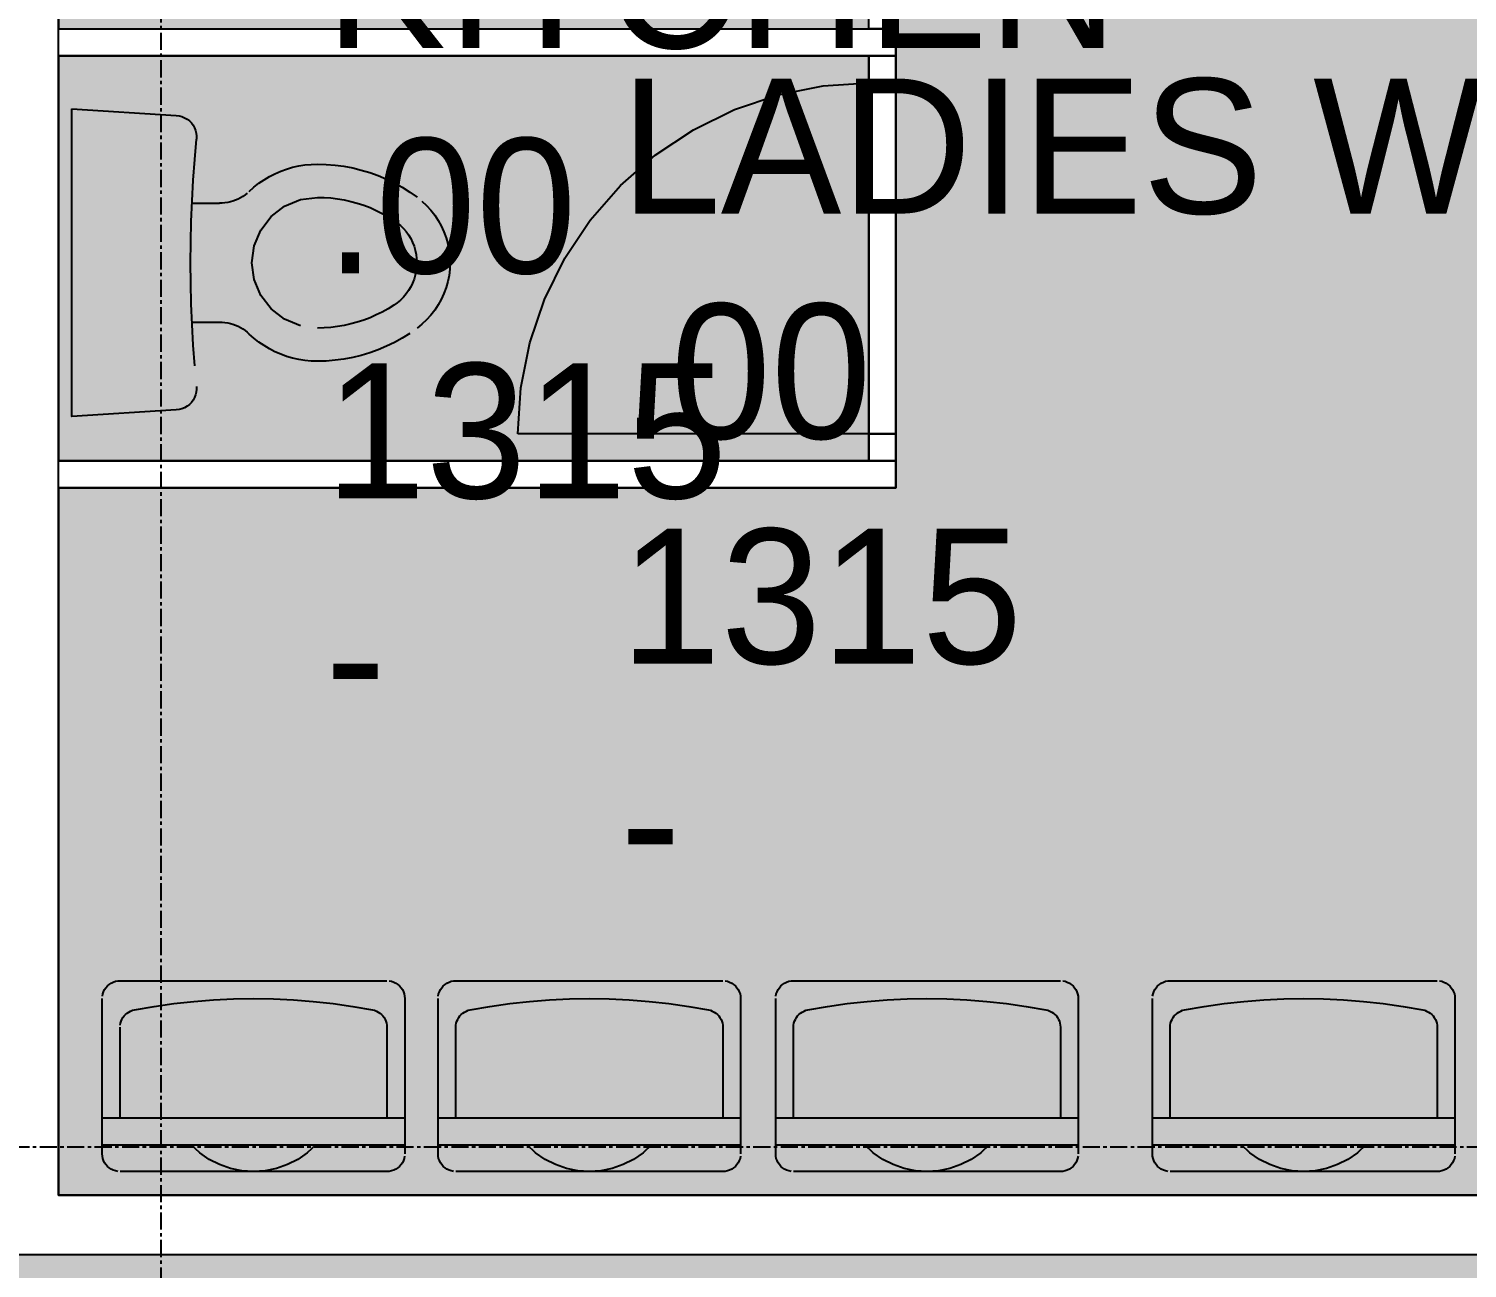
# Model space of a CAD drawing. Header units: millimetres. Extents: x -67062 to 59842, y -55557 to 30708.
# Drawn here: x -55957 to -53295, y 3933 to 6228 of the extents above; entities that cross this region are included whole.
import ezdxf

# ---------------------------------------------------------------- set-up
doc = ezdxf.new("R2010")
doc.units = ezdxf.units.MM
doc.header["$MEASUREMENT"] = 0
doc.linetypes.add('PCENTRE', pattern=[50.8, 31.75, -6.35, 6.35, -6.35])
doc.linetypes.add('PCENTRE2', pattern=[28.575, 19.05, -3.175, 3.175, -3.175])
for name, color, linetype in [('Boundaries_and_building_grids', 140, 'PCENTRE2'), ('BRICK_WALLS_P4', 1, 'CONTINUOUS'), ('DR', 8, 'CONTINUOUS'), ('GROS$', 1, 'CONTINUOUS'), ('HL-TMP', 7, 'CONTINUOUS'), ('RM$', 5, 'CONTINUOUS'), ('RM$TXT', 5, 'CONTINUOUS'), ('SHOPFITTING', 4, 'CONTINUOUS'), ('WA', 6, 'CONTINUOUS')]:
    doc.layers.add(name, color=color, linetype=linetype)

msp = doc.modelspace()

# ---------------------------------------------------------------- hatches: boundary and pattern name
at = {"layer": 'HL-TMP', "linetype": 'Continuous', "true_color": 0x666666}
h = msp.add_hatch(color=251, dxfattribs=at)
h.paths.add_polyline_path([(-16822.3, -34091.9), (-19602.3, -34091.9), (-19602.3, -34881.9), (-19602.3, -40091.9), (-17412.3, -40091.9), (-16822.3, -40091.9), (-16822.3, -38881.9)], flags=0)
h.paths.add_polyline_path([(14587.7, 6340.9), (14422, 6740.9), (13620.6, 7542.4), (13220.6, 7708.1), (8854.9, 7708.1), (8454.9, 7542.4), (7653.4, 6740.9), (7487.7, 6340.9), (7487.7, 4358.1), (14587.7, 4358.1)], flags=0)
h.paths.add_polyline_path([(-43912.3, 6340.9), (-44078, 6740.9), (-44879.4, 7542.4), (-45279.4, 7708.1), (-49645.1, 7708.1), (-50045.1, 7542.4), (-50846.6, 6740.9), (-51012.3, 6340.9), (-51012.3, 4358.1), (-43912.3, 4358.1)], flags=0)
h.paths.add_polyline_path([(-43912.3, -27541.9), (-51012.3, -27541.9), (-51012.3, -29524.8), (-50846.6, -29924.8), (-50045.1, -30726.3), (-49645.1, -30891.9), (-45279.4, -30891.9), (-44879.4, -30726.3), (-44078, -29924.8), (-43912.3, -29524.8)], flags=0)
h.paths.add_polyline_path([(14587.7, -27541.9), (7487.7, -27541.9), (7487.7, -29524.8), (7653.4, -29924.8), (8454.9, -30726.3), (8854.9, -30891.9), (13220.6, -30891.9), (13620.6, -30726.3), (14422, -29924.8), (14587.7, -29524.8)], flags=0)
h.paths.add_polyline_path([(-10822.3, -34091.9), (-13982.3, -34091.9), (-13982.3, -39981.9), (-12402.3, -39981.9), (-10822.3, -39981.9)], flags=0)
h.paths.add_polyline_path([(23487.7, 4343.1), (23487.7, 7343.1), (23487.7, 10343.1), (23487.7, 13343.1), (23487.7, 16343.1), (23487.7, 19343.1), (23487.7, 22343.1), (23487.7, 25343.1), (23487.7, 28103.1), (20987.7, 28103.1), (20987.7, 26143.1), (20987.7, 23143.1), (20987.7, 20143.1), (20987.7, 17143.1), (20987.7, 14143.1), (20987.7, 12736), (20987.7, 11330.6), (20987.7, 9928.1), (20987.7, 6810.6), (20987.7, 5308.1), (20987.7, 3958.1), (20182.7, 3958.1), (16312.7, 3958.1), (16312.7, 2933.1), (16312.7, 308.1), (20927.7, 308.1), (20927.7, -91.9), (21390.7, -91.9), (22990.7, -91.9), (23487.7, -91.9), (23487.7, 1343.1)], flags=0)
h.paths.add_polyline_path([(21037.7, -201.9), (21037.7, -24396.9), (16587.7, -24396.9), (16587.7, -24541.9), (14812.7, -24541.9), (14812.7, -27141.9), (16587.7, -27141.9), (16587.7, -27286.9), (20777.7, -27286.9), (20777.7, -37877.3), (23787.7, -37877.3), (23787.7, -3396.9), (23487.7, -3396.9), (23487.7, -201.9)], flags=0)
h.paths.add_polyline_path([(-1767.3, -24541.9), (-1767.3, -27141.9), (7262.7, -27141.9), (7262.7, -24541.9)], flags=0)
h.paths.add_polyline_path([(-1512.3, -27251.9), (57.7, -27251.9), (57.7, -32366.9), (-1512.3, -32366.9)], flags=0)
h.paths.add_polyline_path([(-10602.3, -33981.9), (-10602.3, -40201.9), (-9322.3, -40201.9), (-9322.3, -33981.9)], flags=0)
h.paths.add_polyline_path([(-34912.3, -32366.9), (-34912.3, -33981.9), (57.7, -33981.9), (57.7, -32366.9)], flags=0)
h.paths.add_polyline_path([(57.7, -38326.9), (57.7, -34091.9), (-1512.3, -34091.9), (-1512.3, -40201.9), (-1657.3, -40201.9), (-1657.3, -41751.9), (-1657.3, -42286.9), (-1049.8, -42286.9), (57.7, -42286.9), (57.7, -42126.9), (57.7, -39126.9)], flags=0)
h.paths.add_polyline_path([(-1767.3, -40201.9), (-2902.7, -40201.9), (-8302.3, -40201.9), (-9212.3, -40201.9), (-9212.3, -41751.9), (-9212.3, -41801.9), (-7197.3, -41801.9), (-4197.3, -41801.9), (-1767.3, -41801.9), (-1767.3, -41751.9)], flags=0)
h.paths.add_polyline_path([(-37712, -40201.9), (-37712, -41801.9), (-9322.3, -41801.9), (-9322.3, -40201.9), (-14202.3, -40201.9), (-14202.3, -39601.9), (-16602.3, -39601.9), (-16602.3, -40201.9), (-19822.3, -40201.9), (-19822.3, -39601.9), (-22222.3, -39601.9), (-22222.3, -40201.9)], flags=0)
h.paths.add_polyline_path([(-36512.3, -27251.9), (-36512.3, -40201.9), (-34912.3, -40201.9), (-34912.3, -27251.9)], flags=0)
h.paths.add_polyline_path([(-31602.3, -33981.9), (-30322.3, -33981.9), (-30322.3, -40201.9), (-31602.3, -40201.9)], flags=0)
h.paths.add_polyline_path([(-43687.3, -24541.9), (-43687.3, -27141.9), (-34712.3, -27141.9), (-34712.3, -24541.9)], flags=0)
h.paths.add_polyline_path([(-59962.3, 14603.1), (-59962.3, -37877.3), (-57462.3, -37877.3), (-57462.3, -27141.9), (-51237.3, -27141.9), (-51237.3, -24541.9), (-57462.3, -24541.9), (-57462.3, -141.9), (-57352.3, -141.9), (-57352.3, 308.1), (-52737.3, 308.1), (-52737.3, 3958.1), (-57462.3, 3958.1), (-57462.3, 14603.1)], flags=0)
h.paths.add_polyline_path([(-57412.3, 25343.1), (-57412.3, 28103.1), (-60012.3, 28103.1), (-60012.3, 25343.1), (-60012.3, 23143.1), (-60012.3, 20143.1), (-60012.3, 19213.1), (-59962.3, 19213.1), (-59962.3, 17143.1), (-59962.3, 14713.1), (-57462.3, 14713.1), (-57462.3, 16213.1), (-57412.3, 16213.1), (-57412.3, 16343.1), (-57412.3, 19343.1), (-57412.3, 22343.1)], flags=0)
h.paths.add_polyline_path([(-43687.3, 3958.1), (-43687.3, -141.9), (-42412.3, -141.9), (-42412.3, 1158.1), (-34712.3, 1158.1), (-34712.3, -141.9), (-31912.3, -141.9), (-31912.3, 8.1), (-31512.3, 8.1), (-31512.3, -91.9), (-31291.6, -91.9), (-31079.4, -429.1), (-29345.1, -429.1), (-29133, -91.9), (-28912.3, -91.9), (-28912.3, 58.1), (-28512.3, 58.1), (-28512.3, -91.9), (-28291.6, -91.9), (-28079.4, -429.1), (-26345.1, -429.1), (-26133, -91.9), (-25912.3, -91.9), (-25912.3, 58.1), (-25512.3, 58.1), (-25512.3, -91.9), (-25291.6, -91.9), (-25079.4, -429.1), (-23345.1, -429.1), (-23133, -91.9), (-22912.3, -91.9), (-22912.3, 58.1), (-22512.3, 58.1), (-22512.3, -91.9), (-22291.6, -91.9), (-22079.4, -429.1), (-20345.1, -429.1), (-20133, -91.9), (-19912.3, -91.9), (-19912.3, 58.1), (-19512.3, 58.1), (-19512.3, -91.9), (-19291.6, -91.9), (-19079.4, -429.1), (-17345.1, -429.1), (-17133, -91.9), (-16912.3, -91.9), (-16912.3, 58.1), (-16512.3, 58.1), (-16512.3, -91.9), (-16291.6, -91.9), (-16079.4, -429.1), (-14345.1, -429.1), (-14133, -91.9), (-13912.3, -91.9), (-13912.3, 58.1), (-13512.3, 58.1), (-13512.3, -91.9), (-13291.6, -91.9), (-13079.4, -429.1), (-11345.1, -429.1), (-11133, -91.9), (-10912.3, -91.9), (-10912.3, 58.1), (-10512.3, 58.1), (-10512.3, -91.9), (-10291.6, -91.9), (-10079.4, -429.1), (-8345.1, -429.1), (-8133, -91.9), (-7912.3, -91.9), (-7912.3, 58.1), (-7512.3, 58.1), (-7512.3, -91.9), (-7291.6, -91.9), (-7079.4, -429.1), (-5345.1, -429.1), (-5133, -91.9), (-4912.3, -91.9), (-4912.3, 8.1), (-1767.3, 8.1), (-1767.3, 1158.1), (5987.7, 1158.1), (5987.7, -141.9), (7262.7, -141.9), (7262.7, 3958.1)], flags=0)
h.paths.add_polyline_path([(-32062.3, -141.9), (-34712.3, -141.9), (-34712.3, -27141.9), (-31787.3, -27141.9), (-31787.3, -26921.2), (-31575.2, -26709.1), (-31575.2, -24974.8), (-31787.3, -24762.7), (-31787.3, -24541.9), (-32312.3, -24541.9), (-32312.3, -24141.9), (-31787.3, -24141.9), (-31787.3, -23921.2), (-31575.2, -23709.1), (-31575.2, -21974.8), (-31787.3, -21762.7), (-31787.3, -21541.9), (-32312.3, -21541.9), (-32312.3, -21141.9), (-31787.3, -21141.9), (-31787.3, -20921.2), (-31575.2, -20709.1), (-31575.2, -18974.8), (-31787.3, -18762.7), (-31787.3, -18541.9), (-32312.3, -18541.9), (-32312.3, -18141.9), (-31787.3, -18141.9), (-31787.3, -17921.2), (-31575.2, -17709.1), (-31575.2, -15974.8), (-31787.3, -15762.7), (-31787.3, -15541.9), (-32312.3, -15541.9), (-32312.3, -15141.9), (-31787.3, -15141.9), (-31787.3, -14921.2), (-31575.2, -14709.1), (-31575.2, -12974.8), (-31787.3, -12762.7), (-31787.3, -12541.9), (-32312.3, -12541.9), (-32312.3, -12141.9), (-31787.3, -12141.9), (-31787.3, -11921.2), (-31575.2, -11709.1), (-31575.2, -9974.8), (-31787.3, -9762.7), (-31787.3, -9541.9), (-32312.3, -9541.9), (-32312.3, -9141.9), (-31787.3, -9141.9), (-31787.3, -8921.2), (-31575.2, -8709.1), (-31575.2, -6974.8), (-31787.3, -6762.7), (-31787.3, -6541.9), (-32312.3, -6541.9), (-32312.3, -6141.9), (-31787.3, -6141.9), (-31787.3, -5921.2), (-31575.2, -5709.1), (-31575.2, -3974.8), (-31787.3, -3762.7), (-31787.3, -3541.9), (-32312.3, -3541.9), (-32312.3, -3141.9), (-31787.3, -3141.9), (-31787.3, -2921.2), (-31575.2, -2709.1), (-31575.2, -974.8), (-31787.3, -762.7), (-31787.3, -541.9), (-32062.3, -541.9)], flags=0)
h.paths.add_polyline_path([(-4637.3, -27141.9), (-1767.3, -27141.9), (-1767.3, 8.1), (-4512.3, 8.1), (-4512.3, -141.9), (-4362.3, -141.9), (-4362.3, -541.9), (-4637.3, -541.9), (-4637.3, -762.7), (-4849.4, -974.8), (-4849.4, -2709.1), (-4637.3, -2921.2), (-4637.3, -3141.9), (-4312.3, -3141.9), (-4312.3, -3541.9), (-4637.3, -3541.9), (-4637.3, -3762.7), (-4849.4, -3974.8), (-4849.4, -5709.1), (-4637.3, -5921.2), (-4637.3, -6141.9), (-4312.3, -6141.9), (-4312.3, -6541.9), (-4637.3, -6541.9), (-4637.3, -6762.7), (-4849.4, -6974.8), (-4849.4, -8709.1), (-4637.3, -8921.2), (-4637.3, -9141.9), (-4312.3, -9141.9), (-4312.3, -9541.9), (-4637.3, -9541.9), (-4637.3, -9762.7), (-4849.4, -9974.8), (-4849.4, -11709.1), (-4637.3, -11921.2), (-4637.3, -12141.9), (-4312.3, -12141.9), (-4312.3, -12541.9), (-4637.3, -12541.9), (-4637.3, -12762.7), (-4849.4, -12974.8), (-4849.4, -14709.1), (-4637.3, -14921.2), (-4637.3, -15141.9), (-4312.3, -15141.9), (-4312.3, -15541.9), (-4637.3, -15541.9), (-4637.3, -15762.7), (-4849.4, -15974.8), (-4849.4, -17709.1), (-4637.3, -17921.2), (-4637.3, -18141.9), (-4312.3, -18141.9), (-4312.3, -18541.9), (-4637.3, -18541.9), (-4637.3, -18762.7), (-4849.4, -18974.8), (-4849.4, -20709.1), (-4637.3, -20921.2), (-4637.3, -21141.9), (-4312.3, -21141.9), (-4312.3, -21541.9), (-4637.3, -21541.9), (-4637.3, -21762.7), (-4849.4, -21974.8), (-4849.4, -23709.1), (-4637.3, -23921.2), (-4637.3, -24141.9), (-4312.3, -24141.9), (-4312.3, -24541.9), (-4637.3, -24541.9), (-4637.3, -24762.7), (-4849.4, -24974.8), (-4849.4, -26709.1), (-4637.3, -26921.2)], flags=0)
h.paths.add_polyline_path([(32.7, 3958.1), (1032.7, 3958.1), (1032.7, 5658.1), (1232.7, 5658.1), (1232.7, 12958.1), (32.7, 12958.1)], flags=0)
at = {"layer": 'HL-TMP', "linetype": 'Continuous', "true_color": 0x33ffff}
h = msp.add_hatch(color=4, dxfattribs=at)
h.paths.add_polyline_path([(-28512.3, -34201.9), (-28512.3, -37091.9), (-26962.3, -37091.9), (-26962.3, -37251.9), (-27012.3, -37251.9), (-27012.3, -37201.9), (-28512.3, -37201.9), (-28512.3, -38095.3), (-27012.3, -38095.3), (-27012.3, -37251.9), (-26962.3, -37251.9), (-26962.3, -38216.9), (-27012.3, -38216.9), (-27012.3, -38145.3), (-28512.3, -38145.3), (-28512.3, -39038.6), (-27012.3, -39038.6), (-27012.3, -38216.9), (-26962.3, -38216.9), (-26962.3, -39210.3), (-27012.3, -39210.3), (-27012.3, -39088.6), (-28512.3, -39088.6), (-28512.3, -39981.9), (-27012.3, -39981.9), (-27012.3, -39210.3), (-26962.3, -39210.3), (-26962.3, -39981.9), (-25822.3, -39981.9), (-25822.3, -35912.3), (-26925, -35912.3), (-26925, -35116.1), (-26815, -35116.1), (-26815, -35802.3), (-25822.3, -35802.3), (-25822.3, -34201.9)], flags=0)
h.paths.add_polyline_path([(20877.7, 11603.1), (16587.7, 11603.1), (16587.7, 11458.1), (16387.7, 11458.1), (16387.7, 8858.1), (16587.7, 8858.1), (16587.7, 8713.1), (17692.7, 8713.1), (17692.7, 10263.1), (17852.7, 10263.1), (17852.7, 10213.1), (17802.7, 10213.1), (17802.7, 8713.1), (18552.7, 8713.1), (18552.7, 10213.1), (17852.7, 10213.1), (17852.7, 10263.1), (18652.7, 10263.1), (18652.7, 10213.1), (18602.7, 10213.1), (18602.7, 8713.1), (19377.7, 8713.1), (19377.7, 10213.1), (18652.7, 10213.1), (18652.7, 10263.1), (19377.7, 10263.1), (19377.7, 10308.1), (20877.7, 10308.1)], flags=0)
h.paths.add_polyline_path([(-52522.3, 4578), (-52522.3, 4358.1), (-53012.3, 4358.1), (-53012.3, 4096.6), (-53012.3, 4068.1), (-55902.3, 4068.1), (-55902.3, 5378.1), (-54352.3, 5378.1), (-54352.3, 5478.1), (-54402.3, 5478.1), (-54402.3, 5428.1), (-55902.3, 5428.1), (-55902.3, 6178.1), (-54402.3, 6178.1), (-54402.3, 5478.1), (-54352.3, 5478.1), (-54352.3, 6278.1), (-54402.3, 6278.1), (-54402.3, 6228.1), (-55902.3, 6228.1), (-55902.3, 6978.1), (-54402.3, 6978.1), (-54402.3, 6278.1), (-54352.3, 6278.1), (-54352.3, 7078.1), (-54402.3, 7078.1), (-54402.3, 7028.1), (-55902.3, 7028.1), (-55902.3, 7778.1), (-54402.3, 7778.1), (-54402.3, 7078.1), (-54352.3, 7078.1), (-54352.3, 7878.1), (-54402.3, 7878.1), (-54402.3, 7828.1), (-55902.3, 7828.1), (-55902.3, 8603.1), (-54402.3, 8603.1), (-54402.3, 7878.1), (-54352.3, 7878.1), (-54352.3, 8603.1), (-53012.3, 8603.1), (-53012.3, 8458.1), (-52712.3, 8458.1), (-52712.3, 5858.1), (-53012.3, 5858.1), (-53012.3, 5458.1), (-52522.3, 5458.1)], flags=0)

# ---------------------------------------------------------------- linework, layer by layer
at = {"layer": 'Boundaries_and_building_grids', "color": 140, "linetype": 'PCENTRE', "lineweight": -3}
for p, q in [((-55712.3, -43391.9), (-55712.3, 30708.1)), ((-67062.3, 4158.1), (30637.7, 4158.1))]:
    msp.add_line(p, q, dxfattribs=at)
at = {"layer": 'BRICK_WALLS_P4', "linetype": 'Continuous'}
for p, q in [((-55902.3, 4068.1), (-55902.3, 8603.1)), ((-53012.3, 4068.1), (-55902.3, 4068.1)), ((-53012.3, 3958.1), (-56012.3, 3958.1))]:
    msp.add_line(p, q, dxfattribs=at)
at = {"layer": 'DR'}
for p, q in [((-54487.1, 6122.5), (-54402.3, 6128.1)), ((-54651, 6078.6), (-54570.5, 6105.9)), ((-54570.5, 6105.9), (-54487.1, 6122.5)), ((-54727.3, 6041), (-54651, 6078.6)), ((-54798, 5993.7), (-54727.3, 6041)), ((-54861.9, 5937.7), (-54798, 5993.7)), ((-54918, 5873.8), (-54861.9, 5937.7)), ((-54965.2, 5803.1), (-54918, 5873.8)), ((-55002.8, 5726.8), (-54965.2, 5803.1)), ((-55030.1, 5646.3), (-55002.8, 5726.8)), ((-55046.7, 5562.9), (-55030.1, 5646.3)), ((-55052.3, 5478.1), (-55046.7, 5562.9))]:
    msp.add_line(p, q, dxfattribs=at)
at = {"layer": 'DR', "linetype": 'Continuous'}
msp.add_line((-54402.3, 5478.1), (-55052.3, 5478.1), dxfattribs=at)
for points in [[(-54352.3, 6128.1), (-54352.3, 6178.1), (-54402.3, 6178.1), (-54402.3, 6128.1), (-54352.3, 6128.1)], [(-54352.3, 5428.1), (-54352.3, 5478.1), (-54402.3, 5478.1), (-54402.3, 5428.1), (-54352.3, 5428.1)]]:
    msp.add_lwpolyline(points, dxfattribs=at)
at = {"layer": 'GROS$', "linetype": 'Continuous', "flags": 128}
for points in [[(-54352.3, 8528.1), (-54352.3, 7028.1), (-54402.3, 7028.1), (-54402.3, 7778.1), (-55902.3, 7778.1), (-55902.3, 7028.1), (-54352.3, 7028.1), (-54352.3, 6228.1), (-54402.3, 6228.1), (-54402.3, 6978.1), (-55902.3, 6978.1), (-55902.3, 6228.1), (-54352.3, 6228.1), (-54352.3, 5428.1), (-54402.3, 5428.1), (-54402.3, 6178.1), (-55902.3, 6178.1), (-55902.3, 5428.1), (-54352.3, 5428.1), (-54352.3, 5378.1), (-55902.3, 5378.1), (-55902.3, 4068.1), (-53012.3, 4068.1)], [(-52737.3, 1333.1), (-52737.3, 3958.1), (-56012.3, 3958.1)]]:
    msp.add_lwpolyline(points, dxfattribs=at)
at = {"layer": 'RM$', "linetype": 'Continuous', "flags": 128}
msp.add_lwpolyline([(-59962.3, 14603.1), (-59962.3, -37877.3), (-57462.3, -37877.3), (-57462.3, -27141.9), (-51237.3, -27141.9), (-51237.3, -24541.9), (-57462.3, -24541.9), (-57462.3, -141.9), (-57352.3, -141.9), (-57352.3, 308.1), (-52737.3, 308.1), (-52737.3, 3958.1), (-57462.3, 3958.1), (-57462.3, 14603.1)], close=True, dxfattribs=at)
msp.add_lwpolyline([(-53012.3, 4068.1), (-55902.3, 4068.1), (-55902.3, 5378.1), (-54352.3, 5378.1), (-54352.3, 5478.1), (-54402.3, 5478.1), (-54402.3, 5428.1), (-55902.3, 5428.1), (-55902.3, 6178.1), (-54402.3, 6178.1), (-54402.3, 5478.1), (-54352.3, 5478.1), (-54352.3, 6278.1)], dxfattribs=at)
at = {"layer": 'SHOPFITTING', "linetype": 'Continuous'}
for p, q in [((-55877.7, 6079.9), (-55684.2, 6067.6)), ((-55655.2, 5904.9), (-55604.3, 5904.9)), ((-55655.2, 5684.9), (-55604.3, 5684.9)), ((-55788.4, 4465.4), (-55294.3, 4465.4)), ((-55166.8, 4465.4), (-54672.7, 4465.4)), ((-54542, 4465.4), (-54047.8, 4465.4)), ((-53844.7, 4465.4), (-53350.6, 4465.4)), ((-55821.4, 4145), (-55821.4, 4432.5)), ((-55261.4, 4432.5), (-55261.4, 4145)), ((-55199.8, 4145), (-55199.8, 4432.5)), ((-54639.8, 4432.5), (-54639.8, 4145)), ((-54574.9, 4145), (-54574.9, 4432.5)), ((-54014.9, 4432.5), (-54014.9, 4145)), ((-53877.7, 4145), (-53877.7, 4432.5)), ((-53317.7, 4432.5), (-53317.7, 4145)), ((-55788.4, 4210.9), (-55788.4, 4379.2)), ((-55294.3, 4379.2), (-55294.3, 4210.9)), ((-55166.8, 4210.9), (-55166.8, 4379.2)), ((-54672.7, 4379.2), (-54672.7, 4210.9)), ((-54542, 4210.9), (-54542, 4379.2)), ((-54047.8, 4379.2), (-54047.8, 4210.9)), ((-53844.7, 4210.9), (-53844.7, 4379.2)), ((-53350.6, 4379.2), (-53350.6, 4210.9)), ((-55261.4, 4210.9), (-55821.4, 4210.9)), ((-54639.8, 4210.9), (-55199.8, 4210.9)), ((-54014.9, 4210.9), (-54574.9, 4210.9)), ((-53317.7, 4210.9), (-53877.7, 4210.9)), ((-55821.4, 4161.5), (-55261.4, 4161.5)), ((-55199.8, 4161.5), (-54639.8, 4161.5)), ((-54574.9, 4161.5), (-54014.9, 4161.5)), ((-53877.7, 4161.5), (-53317.7, 4161.5)), ((-55294.3, 4112.1), (-55788.4, 4112.1)), ((-54672.7, 4112.1), (-55166.8, 4112.1)), ((-54047.8, 4112.1), (-54542, 4112.1)), ((-53350.6, 4112.1), (-53844.7, 4112.1))]:
    msp.add_line(p, q, dxfattribs=at)
at = {"layer": 'SHOPFITTING'}
for p, q in [((-55684.2, 6067.6), (-55678.9, 6066.9)), ((-55678.9, 6066.9), (-55673.7, 6065.5)), ((-55673.7, 6065.5), (-55668.8, 6063.4)), ((-55668.8, 6063.4), (-55664.2, 6060.7)), ((-55664.2, 6060.7), (-55660, 6057.4)), ((-55660, 6057.4), (-55656.3, 6053.6)), ((-55656.3, 6053.6), (-55653.1, 6049.3)), ((-55653.1, 6049.3), (-55650.5, 6044.7)), ((-55650.5, 6044.7), (-55648.6, 6039.7)), ((-55650.2, 5985.8), (-55646.9, 6023.9)), ((-55648.6, 6039.7), (-55647.3, 6034.5)), ((-55647.3, 6034.5), (-55646.7, 6029.2)), ((-55646.7, 6029.2), (-55646.9, 6023.9)), ((-55652.9, 5947.7), (-55650.2, 5985.8)), ((-55501.6, 5959.7), (-55491, 5964.3)), ((-55491, 5964.3), (-55480.1, 5968.3)), ((-55480.1, 5968.3), (-55469, 5971.6)), ((-55469, 5971.6), (-55457.7, 5974.1)), ((-55457.7, 5974.1), (-55446.3, 5975.9)), ((-55446.3, 5975.9), (-55434.7, 5977)), ((-55434.7, 5977), (-55423.2, 5977.4)), ((-55423.2, 5977.4), (-55406.7, 5977)), ((-55406.7, 5977), (-55390.3, 5975.7)), ((-55390.3, 5975.7), (-55374, 5973.5)), ((-55374, 5973.5), (-55357.8, 5970.4)), ((-55357.8, 5970.4), (-55341.8, 5966.5)), ((-55341.8, 5966.5), (-55326, 5961.7)), ((-55655, 5909.5), (-55652.9, 5947.7)), ((-55540.5, 5934.7), (-55531.4, 5941.9)), ((-55531.4, 5941.9), (-55521.8, 5948.4)), ((-55521.8, 5948.4), (-55511.9, 5954.4)), ((-55511.9, 5954.4), (-55501.6, 5959.7)), ((-55326, 5961.7), (-55310.5, 5956.2)), ((-55310.5, 5956.2), (-55295.4, 5949.8)), ((-55295.4, 5949.8), (-55280.5, 5942.6)), ((-55280.5, 5942.6), (-55266.1, 5934.6)), ((-55574.6, 5910.6), (-55579.3, 5908.9)), ((-55569.9, 5912.7), (-55574.6, 5910.6)), ((-55565.4, 5915), (-55569.9, 5912.7)), ((-55561, 5917.6), (-55565.4, 5915)), ((-55556.9, 5920.5), (-55561, 5917.6)), ((-55552.9, 5923.6), (-55556.9, 5920.5)), ((-55549.1, 5927), (-55540.5, 5934.7)), ((-55483.7, 5899.7), (-55454.5, 5911.8)), ((-55454.5, 5911.8), (-55423.2, 5915.9)), ((-55423.2, 5915.9), (-55410.7, 5915.6)), ((-55410.7, 5915.6), (-55398.2, 5914.7)), ((-55398.2, 5914.7), (-55385.8, 5913.2)), ((-55385.8, 5913.2), (-55373.5, 5911.1)), ((-55373.5, 5911.1), (-55361.3, 5908.4)), ((-55266.1, 5934.6), (-55252.2, 5925.8)), ((-55252.2, 5925.8), (-55238.7, 5916.4)), ((-55656.5, 5871.3), (-55655, 5909.5)), ((-55599.2, 5905.1), (-55604.3, 5904.9)), ((-55594.2, 5905.6), (-55599.2, 5905.1)), ((-55589.1, 5906.4), (-55594.2, 5905.6)), ((-55584.2, 5907.5), (-55589.1, 5906.4)), ((-55579.3, 5908.9), (-55584.2, 5907.5)), ((-55508.7, 5880.5), (-55483.7, 5899.7)), ((-55361.3, 5908.4), (-55349.3, 5905.1)), ((-55349.3, 5905.1), (-55337.4, 5901.2)), ((-55337.4, 5901.2), (-55325.7, 5896.8)), ((-55325.7, 5896.8), (-55314.3, 5891.8)), ((-55314.3, 5891.8), (-55303.1, 5886.2)), ((-55303.1, 5886.2), (-55292.2, 5880.1)), ((-55229.6, 5909), (-55221, 5900.9)), ((-55221, 5900.9), (-55213.1, 5892.2)), ((-55213.1, 5892.2), (-55205.9, 5883)), ((-55657.4, 5833.1), (-55656.5, 5871.3)), ((-55527.9, 5855.4), (-55508.7, 5880.5)), ((-55292.2, 5880.1), (-55281.5, 5873.5)), ((-55281.5, 5873.5), (-55275.3, 5869)), ((-55275.3, 5869), (-55269.3, 5864)), ((-55269.3, 5864), (-55263.9, 5858.5)), ((-55263.9, 5858.5), (-55258.9, 5852.5)), ((-55205.9, 5883), (-55199.5, 5873.2)), ((-55199.5, 5873.2), (-55193.8, 5862.9)), ((-55193.8, 5862.9), (-55188.9, 5852.2)), ((-55657.7, 5794.9), (-55657.4, 5833.1)), ((-55540, 5826.2), (-55527.9, 5855.4)), ((-55258.9, 5852.5), (-55254.4, 5846.2)), ((-55254.4, 5846.2), (-55250.4, 5839.6)), ((-55250.4, 5839.6), (-55247, 5832.6)), ((-55247, 5832.6), (-55244.2, 5825.4)), ((-55188.9, 5852.2), (-55184.9, 5841.1)), ((-55184.9, 5841.1), (-55181.7, 5829.8)), ((-55544.2, 5794.9), (-55540, 5826.2)), ((-55244.2, 5825.4), (-55242, 5817.9)), ((-55242, 5817.9), (-55240.4, 5810.3)), ((-55240.4, 5810.3), (-55239.5, 5802.7)), ((-55181.7, 5829.8), (-55179.5, 5818.3)), ((-55179.5, 5818.3), (-55178.1, 5806.6)), ((-55178.1, 5806.6), (-55177.7, 5794.9)), ((-55657.4, 5756.7), (-55657.7, 5794.9)), ((-55540, 5763.6), (-55544.2, 5794.9)), ((-55240.4, 5779.5), (-55242, 5771.9)), ((-55239.5, 5787.2), (-55240.4, 5779.5)), ((-55239.5, 5802.7), (-55239.2, 5794.9)), ((-55239.2, 5794.9), (-55239.5, 5787.2)), ((-55178.1, 5783.2), (-55179.5, 5771.5)), ((-55177.7, 5794.9), (-55178.1, 5783.2)), ((-55656.5, 5718.5), (-55657.4, 5756.7)), ((-55527.9, 5734.4), (-55540, 5763.6)), ((-55247, 5757.2), (-55250.4, 5750.3)), ((-55244.2, 5764.4), (-55247, 5757.2)), ((-55242, 5771.9), (-55244.2, 5764.4)), ((-55181.7, 5760), (-55184.9, 5748.7)), ((-55179.5, 5771.5), (-55181.7, 5760)), ((-55508.7, 5709.3), (-55527.9, 5734.4)), ((-55269.3, 5725.8), (-55275.3, 5720.8)), ((-55263.9, 5731.3), (-55269.3, 5725.8)), ((-55258.9, 5737.3), (-55263.9, 5731.3)), ((-55254.4, 5743.6), (-55258.9, 5737.3)), ((-55250.4, 5750.3), (-55254.4, 5743.6)), ((-55193.8, 5726.9), (-55199.5, 5716.7)), ((-55188.9, 5737.6), (-55193.8, 5726.9)), ((-55184.9, 5748.7), (-55188.9, 5737.6)), ((-55655, 5680.3), (-55656.5, 5718.5)), ((-55483.7, 5690.1), (-55508.7, 5709.3)), ((-55314.3, 5698.1), (-55325.7, 5693)), ((-55303.1, 5703.6), (-55314.3, 5698.1)), ((-55292.2, 5709.7), (-55303.1, 5703.6)), ((-55281.5, 5716.3), (-55292.2, 5709.7)), ((-55275.3, 5720.8), (-55281.5, 5716.3)), ((-55213.1, 5697.6), (-55221, 5688.9)), ((-55205.9, 5706.9), (-55213.1, 5697.6)), ((-55199.5, 5716.7), (-55205.9, 5706.9)), ((-55652.9, 5642.1), (-55655, 5680.3)), ((-55604.3, 5684.9), (-55599.2, 5684.7)), ((-55599.2, 5684.7), (-55594.2, 5684.3)), ((-55594.2, 5684.3), (-55589.1, 5683.5)), ((-55589.1, 5683.5), (-55584.2, 5682.3)), ((-55584.2, 5682.3), (-55579.3, 5680.9)), ((-55579.3, 5680.9), (-55574.6, 5679.2)), ((-55574.6, 5679.2), (-55569.9, 5677.1)), ((-55569.9, 5677.1), (-55565.4, 5674.8)), ((-55565.4, 5674.8), (-55561, 5672.2)), ((-55561, 5672.2), (-55556.9, 5669.3)), ((-55454.5, 5678), (-55483.7, 5690.1)), ((-55410.7, 5674.2), (-55423.2, 5673.9)), ((-55398.2, 5675.1), (-55410.7, 5674.2)), ((-55385.8, 5676.6), (-55398.2, 5675.1)), ((-55373.5, 5678.7), (-55385.8, 5676.6)), ((-55361.3, 5681.4), (-55373.5, 5678.7)), ((-55349.3, 5684.7), (-55361.3, 5681.4)), ((-55337.4, 5688.6), (-55349.3, 5684.7)), ((-55325.7, 5693), (-55337.4, 5688.6)), ((-55229.6, 5680.8), (-55238.7, 5673.5)), ((-55221, 5688.9), (-55229.6, 5680.8)), ((-55556.9, 5669.3), (-55552.9, 5666.2)), ((-55552.9, 5666.2), (-55549.1, 5662.8)), ((-55540.5, 5655.1), (-55549.1, 5662.8)), ((-55531.4, 5647.9), (-55540.5, 5655.1)), ((-55521.8, 5641.4), (-55531.4, 5647.9)), ((-55280.5, 5647.3), (-55295.4, 5640.1)), ((-55266.1, 5655.3), (-55280.5, 5647.3)), ((-55252.2, 5664), (-55266.1, 5655.3)), ((-55650.2, 5604), (-55652.9, 5642.1)), ((-55511.9, 5635.4), (-55521.8, 5641.4)), ((-55501.6, 5630.1), (-55511.9, 5635.4)), ((-55491, 5625.5), (-55501.6, 5630.1)), ((-55480.1, 5621.5), (-55491, 5625.5)), ((-55469, 5618.3), (-55480.1, 5621.5)), ((-55457.7, 5615.7), (-55469, 5618.3)), ((-55357.8, 5619.4), (-55374, 5616.3)), ((-55341.8, 5623.3), (-55357.8, 5619.4)), ((-55326, 5628.1), (-55341.8, 5623.3)), ((-55310.5, 5633.7), (-55326, 5628.1)), ((-55295.4, 5640.1), (-55310.5, 5633.7)), ((-55446.3, 5613.9), (-55457.7, 5615.7)), ((-55434.7, 5612.8), (-55446.3, 5613.9)), ((-55423.2, 5612.4), (-55434.7, 5612.8)), ((-55406.7, 5612.8), (-55423.2, 5612.4)), ((-55390.3, 5614.2), (-55406.7, 5612.8)), ((-55374, 5616.3), (-55390.3, 5614.2)), ((-55646.9, 5565.9), (-55646.7, 5560.6)), ((-55653.1, 5540.5), (-55656.3, 5536.2)), ((-55650.5, 5545.2), (-55653.1, 5540.5)), ((-55648.6, 5550.1), (-55650.5, 5545.2)), ((-55647.3, 5555.3), (-55648.6, 5550.1)), ((-55646.7, 5560.6), (-55647.3, 5555.3)), ((-55678.9, 5523), (-55684.2, 5522.3)), ((-55673.7, 5524.3), (-55678.9, 5523)), ((-55668.8, 5526.4), (-55673.7, 5524.3)), ((-55664.2, 5529.1), (-55668.8, 5526.4)), ((-55660, 5532.4), (-55664.2, 5529.1)), ((-55656.3, 5536.2), (-55660, 5532.4)), ((-55818.9, 4445.1), (-55816.9, 4448.9)), ((-55816.9, 4448.9), (-55814.6, 4452.5)), ((-55814.6, 4452.5), (-55811.7, 4455.8)), ((-55811.7, 4455.8), (-55808.5, 4458.6)), ((-55808.5, 4458.6), (-55804.9, 4461)), ((-55804.9, 4461), (-55801, 4462.9)), ((-55801, 4462.9), (-55796.9, 4464.3)), ((-55796.9, 4464.3), (-55792.7, 4465.1)), ((-55792.7, 4465.1), (-55788.4, 4465.4)), ((-55290, 4465.1), (-55285.8, 4464.3)), ((-55285.8, 4464.3), (-55281.7, 4462.9)), ((-55281.7, 4462.9), (-55277.8, 4461)), ((-55277.8, 4461), (-55274.2, 4458.6)), ((-55274.2, 4458.6), (-55271, 4455.8)), ((-55271, 4455.8), (-55268.2, 4452.5)), ((-55268.2, 4452.5), (-55265.8, 4448.9)), ((-55265.8, 4448.9), (-55263.9, 4445.1)), ((-55197.3, 4445.1), (-55195.4, 4448.9)), ((-55195.4, 4448.9), (-55193, 4452.5)), ((-55193, 4452.5), (-55190.1, 4455.8)), ((-55190.1, 4455.8), (-55186.9, 4458.6)), ((-55186.9, 4458.6), (-55183.3, 4461)), ((-55183.3, 4461), (-55179.4, 4462.9)), ((-55179.4, 4462.9), (-55175.4, 4464.3)), ((-55175.4, 4464.3), (-55171.1, 4465.1)), ((-55171.1, 4465.1), (-55166.8, 4465.4)), ((-54668.4, 4465.1), (-54664.2, 4464.3)), ((-54664.2, 4464.3), (-54660.1, 4462.9)), ((-54660.1, 4462.9), (-54656.2, 4461)), ((-54656.2, 4461), (-54652.7, 4458.6)), ((-54652.7, 4458.6), (-54649.4, 4455.8)), ((-54649.4, 4455.8), (-54646.6, 4452.5)), ((-54646.6, 4452.5), (-54644.2, 4448.9)), ((-54644.2, 4448.9), (-54642.3, 4445.1)), ((-54572.4, 4445.1), (-54570.5, 4448.9)), ((-54570.5, 4448.9), (-54568.1, 4452.5)), ((-54568.1, 4452.5), (-54565.2, 4455.8)), ((-54565.2, 4455.8), (-54562, 4458.6)), ((-54562, 4458.6), (-54558.4, 4461)), ((-54558.4, 4461), (-54554.6, 4462.9)), ((-54554.6, 4462.9), (-54550.5, 4464.3)), ((-54550.5, 4464.3), (-54546.3, 4465.1)), ((-54546.3, 4465.1), (-54542, 4465.4)), ((-54043.5, 4465.1), (-54039.3, 4464.3)), ((-54039.3, 4464.3), (-54035.2, 4462.9)), ((-54035.2, 4462.9), (-54031.4, 4461)), ((-54031.4, 4461), (-54027.8, 4458.6)), ((-54027.8, 4458.6), (-54024.5, 4455.8)), ((-54024.5, 4455.8), (-54021.7, 4452.5)), ((-54021.7, 4452.5), (-54019.3, 4448.9)), ((-54019.3, 4448.9), (-54017.4, 4445.1)), ((-53875.2, 4445.1), (-53873.3, 4448.9)), ((-53873.3, 4448.9), (-53870.9, 4452.5)), ((-53870.9, 4452.5), (-53868, 4455.8)), ((-53868, 4455.8), (-53864.8, 4458.6)), ((-53864.8, 4458.6), (-53861.2, 4461)), ((-53861.2, 4461), (-53857.3, 4462.9)), ((-53857.3, 4462.9), (-53853.3, 4464.3)), ((-53853.3, 4464.3), (-53849, 4465.1)), ((-53849, 4465.1), (-53844.7, 4465.4)), ((-53346.3, 4465.1), (-53342.1, 4464.3)), ((-53342.1, 4464.3), (-53338, 4462.9)), ((-53338, 4462.9), (-53334.1, 4461)), ((-53334.1, 4461), (-53330.6, 4458.6)), ((-53330.6, 4458.6), (-53327.3, 4455.8)), ((-53327.3, 4455.8), (-53324.5, 4452.5)), ((-53324.5, 4452.5), (-53322.1, 4448.9)), ((-53322.1, 4448.9), (-53320.2, 4445.1)), ((-55821.1, 4436.8), (-55820.2, 4441)), ((-55820.2, 4441), (-55818.9, 4445.1)), ((-55725.3, 4417.9), (-55688.7, 4423.1)), ((-55688.7, 4423.1), (-55652, 4427.2)), ((-55652, 4427.2), (-55615.2, 4430.1)), ((-55615.2, 4430.1), (-55578.3, 4431.9)), ((-55578.3, 4431.9), (-55541.4, 4432.5)), ((-55541.4, 4432.5), (-55504.4, 4431.9)), ((-55504.4, 4431.9), (-55467.5, 4430.1)), ((-55467.5, 4430.1), (-55430.7, 4427.2)), ((-55430.7, 4427.2), (-55394, 4423.1)), ((-55394, 4423.1), (-55357.4, 4417.9)), ((-55263.9, 4445.1), (-55262.5, 4441)), ((-55262.5, 4441), (-55261.6, 4436.8)), ((-55261.6, 4436.8), (-55261.4, 4432.5)), ((-55199.5, 4436.8), (-55198.7, 4441)), ((-55198.7, 4441), (-55197.3, 4445.1)), ((-55103.7, 4417.9), (-55067.1, 4423.1)), ((-55067.1, 4423.1), (-55030.4, 4427.2)), ((-55030.4, 4427.2), (-54993.6, 4430.1)), ((-54993.6, 4430.1), (-54956.7, 4431.9)), ((-54956.7, 4431.9), (-54919.8, 4432.5)), ((-54919.8, 4432.5), (-54882.8, 4431.9)), ((-54882.8, 4431.9), (-54845.9, 4430.1)), ((-54845.9, 4430.1), (-54809.1, 4427.2)), ((-54809.1, 4427.2), (-54772.4, 4423.1)), ((-54772.4, 4423.1), (-54735.8, 4417.9)), ((-54642.3, 4445.1), (-54640.9, 4441)), ((-54640.9, 4441), (-54640.1, 4436.8)), ((-54640.1, 4436.8), (-54639.8, 4432.5)), ((-54574.6, 4436.8), (-54573.8, 4441)), ((-54573.8, 4441), (-54572.4, 4445.1)), ((-54478.8, 4417.9), (-54442.3, 4423.1)), ((-54442.3, 4423.1), (-54405.5, 4427.2)), ((-54405.5, 4427.2), (-54368.7, 4430.1)), ((-54368.7, 4430.1), (-54331.8, 4431.9)), ((-54331.8, 4431.9), (-54294.9, 4432.5)), ((-54294.9, 4432.5), (-54258, 4431.9)), ((-54258, 4431.9), (-54221.1, 4430.1)), ((-54221.1, 4430.1), (-54184.2, 4427.2)), ((-54184.2, 4427.2), (-54147.5, 4423.1)), ((-54147.5, 4423.1), (-54111, 4417.9)), ((-54017.4, 4445.1), (-54016, 4441)), ((-54016, 4441), (-54015.2, 4436.8)), ((-54015.2, 4436.8), (-54014.9, 4432.5)), ((-53877.4, 4436.8), (-53876.5, 4441)), ((-53876.5, 4441), (-53875.2, 4445.1)), ((-53781.6, 4417.9), (-53745, 4423.1)), ((-53745, 4423.1), (-53708.3, 4427.2)), ((-53708.3, 4427.2), (-53671.5, 4430.1)), ((-53671.5, 4430.1), (-53634.6, 4431.9)), ((-53634.6, 4431.9), (-53597.7, 4432.5)), ((-53597.7, 4432.5), (-53560.7, 4431.9)), ((-53560.7, 4431.9), (-53523.8, 4430.1)), ((-53523.8, 4430.1), (-53487, 4427.2)), ((-53487, 4427.2), (-53450.3, 4423.1)), ((-53450.3, 4423.1), (-53413.7, 4417.9)), ((-53320.2, 4445.1), (-53318.8, 4441)), ((-53318.8, 4441), (-53317.9, 4436.8)), ((-53317.9, 4436.8), (-53317.7, 4432.5)), ((-55786.5, 4390.4), (-55785, 4393.8)), ((-55785, 4393.8), (-55783.1, 4397.1)), ((-55783.1, 4397.1), (-55780.9, 4400.2)), ((-55780.9, 4400.2), (-55778.3, 4403)), ((-55778.3, 4403), (-55775.4, 4405.4)), ((-55775.4, 4405.4), (-55772.3, 4407.5)), ((-55772.3, 4407.5), (-55768.9, 4409.3)), ((-55768.9, 4409.3), (-55765.3, 4410.6)), ((-55765.3, 4410.6), (-55761.7, 4411.5)), ((-55761.7, 4411.5), (-55725.3, 4417.9)), ((-55357.4, 4417.9), (-55321, 4411.5)), ((-55321, 4411.5), (-55317.4, 4410.6)), ((-55317.4, 4410.6), (-55313.8, 4409.3)), ((-55313.8, 4409.3), (-55310.5, 4407.5)), ((-55310.5, 4407.5), (-55307.3, 4405.4)), ((-55307.3, 4405.4), (-55304.4, 4403)), ((-55304.4, 4403), (-55301.9, 4400.2)), ((-55301.9, 4400.2), (-55299.6, 4397.1)), ((-55299.6, 4397.1), (-55297.7, 4393.8)), ((-55297.7, 4393.8), (-55296.2, 4390.3)), ((-55164.9, 4390.3), (-55163.4, 4393.8)), ((-55163.4, 4393.8), (-55161.5, 4397.1)), ((-55161.5, 4397.1), (-55159.3, 4400.2)), ((-55159.3, 4400.2), (-55156.7, 4403)), ((-55156.7, 4403), (-55153.8, 4405.4)), ((-55153.8, 4405.4), (-55150.7, 4407.5)), ((-55150.7, 4407.5), (-55147.3, 4409.3)), ((-55147.3, 4409.3), (-55143.8, 4410.6)), ((-55143.8, 4410.6), (-55140.1, 4411.5)), ((-55140.1, 4411.5), (-55103.7, 4417.9)), ((-54735.8, 4417.9), (-54699.5, 4411.5)), ((-54699.5, 4411.5), (-54695.8, 4410.6)), ((-54695.8, 4410.6), (-54692.2, 4409.3)), ((-54692.2, 4409.3), (-54688.9, 4407.5)), ((-54688.9, 4407.5), (-54685.7, 4405.4)), ((-54685.7, 4405.4), (-54682.8, 4403)), ((-54682.8, 4403), (-54680.3, 4400.2)), ((-54680.3, 4400.2), (-54678, 4397.1)), ((-54678, 4397.1), (-54676.1, 4393.8)), ((-54676.1, 4393.8), (-54674.7, 4390.3)), ((-54540, 4390.3), (-54538.5, 4393.8)), ((-54538.5, 4393.8), (-54536.6, 4397.1)), ((-54536.6, 4397.1), (-54534.4, 4400.2)), ((-54534.4, 4400.2), (-54531.8, 4403)), ((-54531.8, 4403), (-54528.9, 4405.4)), ((-54528.9, 4405.4), (-54525.8, 4407.5)), ((-54525.8, 4407.5), (-54522.4, 4409.3)), ((-54522.4, 4409.3), (-54518.9, 4410.6)), ((-54518.9, 4410.6), (-54515.2, 4411.5)), ((-54515.2, 4411.5), (-54478.8, 4417.9)), ((-54111, 4417.9), (-54074.6, 4411.5)), ((-54074.6, 4411.5), (-54070.9, 4410.6)), ((-54070.9, 4410.6), (-54067.4, 4409.3)), ((-54067.4, 4409.3), (-54064, 4407.5)), ((-54064, 4407.5), (-54060.8, 4405.4)), ((-54060.8, 4405.4), (-54058, 4403)), ((-54058, 4403), (-54055.4, 4400.2)), ((-54055.4, 4400.2), (-54053.1, 4397.1)), ((-54053.1, 4397.1), (-54051.3, 4393.8)), ((-54051.3, 4393.8), (-54049.8, 4390.3)), ((-53842.8, 4390.3), (-53841.3, 4393.8)), ((-53841.3, 4393.8), (-53839.4, 4397.1)), ((-53839.4, 4397.1), (-53837.2, 4400.2)), ((-53837.2, 4400.2), (-53834.6, 4403)), ((-53834.6, 4403), (-53831.7, 4405.4)), ((-53831.7, 4405.4), (-53828.6, 4407.5)), ((-53828.6, 4407.5), (-53825.2, 4409.3)), ((-53825.2, 4409.3), (-53821.7, 4410.6)), ((-53821.7, 4410.6), (-53818, 4411.5)), ((-53818, 4411.5), (-53781.6, 4417.9)), ((-53413.7, 4417.9), (-53377.4, 4411.5)), ((-53377.4, 4411.5), (-53373.7, 4410.6)), ((-53373.7, 4410.6), (-53370.1, 4409.3)), ((-53370.1, 4409.3), (-53366.8, 4407.5)), ((-53366.8, 4407.5), (-53363.6, 4405.4)), ((-53363.6, 4405.4), (-53360.7, 4403)), ((-53360.7, 4403), (-53358.2, 4400.2)), ((-53358.2, 4400.2), (-53355.9, 4397.1)), ((-53355.9, 4397.1), (-53354, 4393.8)), ((-53354, 4393.8), (-53352.6, 4390.3)), ((-55788.2, 4383), (-55787.6, 4386.7)), ((-55787.6, 4386.7), (-55786.5, 4390.4)), ((-55296.2, 4390.3), (-55295.2, 4386.7)), ((-55295.2, 4386.7), (-55294.5, 4383)), ((-55294.5, 4383), (-55294.3, 4379.2)), ((-55166.8, 4379.2), (-55166.6, 4383)), ((-55166.6, 4383), (-55166, 4386.7)), ((-55166, 4386.7), (-55164.9, 4390.3)), ((-54674.7, 4390.3), (-54673.6, 4386.7)), ((-54673.6, 4386.7), (-54672.9, 4383)), ((-54672.9, 4383), (-54672.7, 4379.2)), ((-54542, 4379.2), (-54541.7, 4383)), ((-54541.7, 4383), (-54541.1, 4386.7)), ((-54541.1, 4386.7), (-54540, 4390.3)), ((-54049.8, 4390.3), (-54048.7, 4386.7)), ((-54048.7, 4386.7), (-54048.1, 4383)), ((-54048.1, 4383), (-54047.8, 4379.2)), ((-53844.7, 4379.2), (-53844.5, 4383)), ((-53844.5, 4383), (-53843.9, 4386.7)), ((-53843.9, 4386.7), (-53842.8, 4390.3)), ((-53352.6, 4390.3), (-53351.5, 4386.7)), ((-53351.5, 4386.7), (-53350.8, 4383)), ((-53350.8, 4383), (-53350.6, 4379.2)), ((-55640.8, 4147), (-55656.7, 4161.5)), ((-55426.1, 4161.5), (-55441.9, 4147)), ((-55019.2, 4147), (-55035.1, 4161.5)), ((-54804.5, 4161.5), (-54820.3, 4147)), ((-54394.4, 4147), (-54410.2, 4161.5)), ((-54179.6, 4161.5), (-54195.4, 4147)), ((-53697.1, 4147), (-53713, 4161.5)), ((-53482.4, 4161.5), (-53498.2, 4147)), ((-55821.1, 4140.7), (-55821.4, 4145)), ((-55820.2, 4136.5), (-55821.1, 4140.7)), ((-55818.9, 4132.4), (-55820.2, 4136.5)), ((-55816.9, 4128.5), (-55818.9, 4132.4)), ((-55814.6, 4125), (-55816.9, 4128.5)), ((-55623.2, 4134.7), (-55640.8, 4147)), ((-55604.1, 4124.9), (-55623.2, 4134.7)), ((-55459.5, 4134.7), (-55478.6, 4124.9)), ((-55441.9, 4147), (-55459.5, 4134.7)), ((-55265.8, 4128.5), (-55268.2, 4125)), ((-55263.9, 4132.4), (-55265.8, 4128.5)), ((-55262.5, 4136.5), (-55263.9, 4132.4)), ((-55261.6, 4140.7), (-55262.5, 4136.5)), ((-55199.5, 4140.7), (-55199.8, 4145)), ((-55198.7, 4136.5), (-55199.5, 4140.7)), ((-55197.3, 4132.4), (-55198.7, 4136.5)), ((-55195.4, 4128.5), (-55197.3, 4132.4)), ((-55193, 4125), (-55195.4, 4128.5)), ((-55001.6, 4134.7), (-55019.2, 4147)), ((-54982.5, 4124.9), (-55001.6, 4134.7)), ((-54837.9, 4134.7), (-54857.1, 4124.9)), ((-54820.3, 4147), (-54837.9, 4134.7)), ((-54644.2, 4128.5), (-54646.6, 4125)), ((-54642.3, 4132.4), (-54644.2, 4128.5)), ((-54640.9, 4136.5), (-54642.3, 4132.4)), ((-54640.1, 4140.7), (-54640.9, 4136.5)), ((-54574.6, 4140.7), (-54574.9, 4145)), ((-54573.8, 4136.5), (-54574.6, 4140.7)), ((-54572.4, 4132.4), (-54573.8, 4136.5)), ((-54570.5, 4128.5), (-54572.4, 4132.4)), ((-54568.1, 4125), (-54570.5, 4128.5)), ((-54376.7, 4134.7), (-54394.4, 4147)), ((-54357.6, 4124.9), (-54376.7, 4134.7)), ((-54213.1, 4134.7), (-54232.2, 4124.9)), ((-54195.4, 4147), (-54213.1, 4134.7)), ((-54019.3, 4128.5), (-54021.7, 4125)), ((-54017.4, 4132.4), (-54019.3, 4128.5)), ((-54016, 4136.5), (-54017.4, 4132.4)), ((-54015.2, 4140.7), (-54016, 4136.5)), ((-53877.4, 4140.7), (-53877.7, 4145)), ((-53876.5, 4136.5), (-53877.4, 4140.7)), ((-53875.2, 4132.4), (-53876.5, 4136.5)), ((-53873.3, 4128.5), (-53875.2, 4132.4)), ((-53870.9, 4125), (-53873.3, 4128.5)), ((-53679.5, 4134.7), (-53697.1, 4147)), ((-53660.4, 4124.9), (-53679.5, 4134.7)), ((-53515.8, 4134.7), (-53534.9, 4124.9)), ((-53498.2, 4147), (-53515.8, 4134.7)), ((-53322.1, 4128.5), (-53324.5, 4125)), ((-53320.2, 4132.4), (-53322.1, 4128.5)), ((-53318.8, 4136.5), (-53320.2, 4132.4)), ((-53317.9, 4140.7), (-53318.8, 4136.5)), ((-55811.7, 4121.7), (-55814.6, 4125)), ((-55808.5, 4118.9), (-55811.7, 4121.7)), ((-55804.9, 4116.5), (-55808.5, 4118.9)), ((-55801, 4114.6), (-55804.9, 4116.5)), ((-55796.9, 4113.2), (-55801, 4114.6)), ((-55792.7, 4112.3), (-55796.9, 4113.2)), ((-55583.8, 4117.8), (-55604.1, 4124.9)), ((-55562.8, 4113.5), (-55583.8, 4117.8)), ((-55541.4, 4112.1), (-55562.8, 4113.5)), ((-55519.9, 4113.5), (-55541.4, 4112.1)), ((-55498.9, 4117.8), (-55519.9, 4113.5)), ((-55478.6, 4124.9), (-55498.9, 4117.8)), ((-55290, 4112.3), (-55294.3, 4112.1)), ((-55285.8, 4113.2), (-55290, 4112.3)), ((-55281.7, 4114.6), (-55285.8, 4113.2)), ((-55277.8, 4116.5), (-55281.7, 4114.6)), ((-55274.2, 4118.9), (-55277.8, 4116.5)), ((-55271, 4121.7), (-55274.2, 4118.9)), ((-55268.2, 4125), (-55271, 4121.7)), ((-55190.1, 4121.7), (-55193, 4125)), ((-55186.9, 4118.9), (-55190.1, 4121.7)), ((-55183.3, 4116.5), (-55186.9, 4118.9)), ((-55179.4, 4114.6), (-55183.3, 4116.5)), ((-55175.4, 4113.2), (-55179.4, 4114.6)), ((-55171.1, 4112.3), (-55175.4, 4113.2)), ((-54962.2, 4117.8), (-54982.5, 4124.9)), ((-54941.2, 4113.5), (-54962.2, 4117.8)), ((-54919.8, 4112.1), (-54941.2, 4113.5)), ((-54898.4, 4113.5), (-54919.8, 4112.1)), ((-54877.3, 4117.8), (-54898.4, 4113.5)), ((-54857.1, 4124.9), (-54877.3, 4117.8)), ((-54668.4, 4112.3), (-54672.7, 4112.1)), ((-54664.2, 4113.2), (-54668.4, 4112.3)), ((-54660.1, 4114.6), (-54664.2, 4113.2)), ((-54656.2, 4116.5), (-54660.1, 4114.6)), ((-54652.7, 4118.9), (-54656.2, 4116.5)), ((-54649.4, 4121.7), (-54652.7, 4118.9)), ((-54646.6, 4125), (-54649.4, 4121.7)), ((-54565.2, 4121.7), (-54568.1, 4125)), ((-54562, 4118.9), (-54565.2, 4121.7)), ((-54558.4, 4116.5), (-54562, 4118.9)), ((-54554.6, 4114.6), (-54558.4, 4116.5)), ((-54550.5, 4113.2), (-54554.6, 4114.6)), ((-54546.3, 4112.3), (-54550.5, 4113.2)), ((-54337.4, 4117.8), (-54357.6, 4124.9)), ((-54316.3, 4113.5), (-54337.4, 4117.8)), ((-54294.9, 4112.1), (-54316.3, 4113.5)), ((-54273.5, 4113.5), (-54294.9, 4112.1)), ((-54252.4, 4117.8), (-54273.5, 4113.5)), ((-54232.2, 4124.9), (-54252.4, 4117.8)), ((-54043.5, 4112.3), (-54047.8, 4112.1)), ((-54039.3, 4113.2), (-54043.5, 4112.3)), ((-54035.2, 4114.6), (-54039.3, 4113.2)), ((-54031.4, 4116.5), (-54035.2, 4114.6)), ((-54027.8, 4118.9), (-54031.4, 4116.5)), ((-54024.5, 4121.7), (-54027.8, 4118.9)), ((-54021.7, 4125), (-54024.5, 4121.7)), ((-53868, 4121.7), (-53870.9, 4125)), ((-53864.8, 4118.9), (-53868, 4121.7)), ((-53861.2, 4116.5), (-53864.8, 4118.9)), ((-53857.3, 4114.6), (-53861.2, 4116.5)), ((-53853.3, 4113.2), (-53857.3, 4114.6)), ((-53849, 4112.3), (-53853.3, 4113.2)), ((-53640.1, 4117.8), (-53660.4, 4124.9)), ((-53619.1, 4113.5), (-53640.1, 4117.8)), ((-53597.7, 4112.1), (-53619.1, 4113.5)), ((-53576.2, 4113.5), (-53597.7, 4112.1)), ((-53555.2, 4117.8), (-53576.2, 4113.5)), ((-53534.9, 4124.9), (-53555.2, 4117.8)), ((-53346.3, 4112.3), (-53350.6, 4112.1)), ((-53342.1, 4113.2), (-53346.3, 4112.3)), ((-53338, 4114.6), (-53342.1, 4113.2)), ((-53334.1, 4116.5), (-53338, 4114.6)), ((-53330.6, 4118.9), (-53334.1, 4116.5)), ((-53327.3, 4121.7), (-53330.6, 4118.9)), ((-53324.5, 4125), (-53327.3, 4121.7))]:
    msp.add_line(p, q, dxfattribs=at)
at = {"layer": 'SHOPFITTING', "linetype": 'Continuous'}
msp.add_lwpolyline([(-55684.2, 5522.3), (-55877.7, 5509.9), (-55877.7, 6079.9)], dxfattribs=at)
at = {"layer": 'WA', "linetype": 'Continuous'}
for p, q in [((-55902.3, 6178.1), (-55902.3, 6228.1)), ((-55902.3, 6228.1), (-54352.3, 6228.1)), ((-54352.3, 6178.1), (-54352.3, 6228.1)), ((-55902.3, 6178.1), (-54352.3, 6178.1)), ((-55902.3, 5378.1), (-55902.3, 5428.1)), ((-55902.3, 5428.1), (-54352.3, 5428.1)), ((-54352.3, 5428.1), (-54352.3, 5378.1)), ((-54352.3, 5378.1), (-55902.3, 5378.1))]:
    msp.add_line(p, q, dxfattribs=at)

# ---------------------------------------------------------------- texts
at = {"layer": 'RM$TXT', "linetype": 'Continuous', "char_height": 250}
for s, insert, attachment_point in [('6.28^M^J3089^M^J-^M^JHUMANITIES^M^J-^M^J1315^M^JKITCHEN^M^J.00^M^J1315^M^J-^M^J', (-55408.3, 8942.7), 1), ('13.96^M^JWC301^M^J-^M^J-^M^J-^M^J1315^M^JLADIES WC^M^J.00^M^J1315^M^J-^M^J', (-54862.3, 4635.6), 7)]:
    msp.add_mtext(s, dxfattribs=dict(at, insert=insert, attachment_point=attachment_point))

doc.saveas('drawing.dxf')
